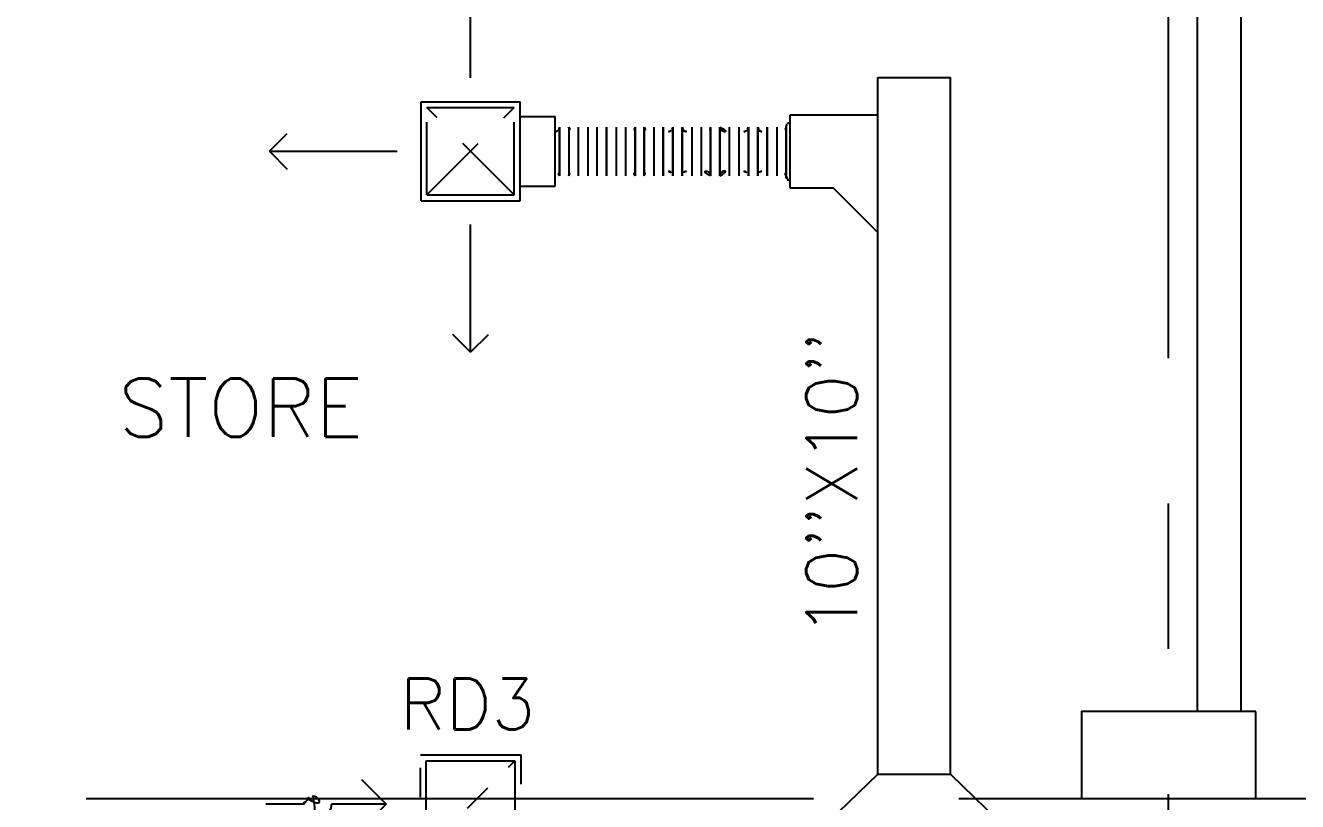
# Model space of a CAD drawing. Extents: x 417866230.2 to 417866327.8, y 43498045.5 to 43498135.4.
# Drawn here: x 417866275.086 to 417866279.46, y 43498090.712 to 43498093.382 of the extents above; entities that cross this region are included whole.
import ezdxf
from ezdxf.enums import TextEntityAlignment as Align

# ---------------------------------------------------------------- set-up
doc = ezdxf.new("R2010")
doc.units = 0
doc.header["$MEASUREMENT"] = 0
doc.linetypes.add('CENTERX2', pattern=[4, 2.5, -0.5, 0.5, -0.5])
doc.linetypes.add('HIDDEN', pattern=[0.375, 0.25, -0.125])
for name, color, linetype in [('AXES', 11, 'CENTERX2'), ('COL', 9, 'CONTINUOUS'), ('DUCT', 6, 'CONTINUOUS'), ('HAT', 12, 'CONTINUOUS'), ('M-AC-FLEX', 3, 'CONTINUOUS'), ('M-EGU.', 2, 'CONTINUOUS'), ('RM-NAME', 9, 'CONTINUOUS'), ('SCD', 2, 'CONTINUOUS'), ('WALL', 4, 'CONTINUOUS')]:
    doc.layers.add(name, color=color, linetype=linetype)
doc.styles.add('ROMANS', font='ROMANS.shx', dxfattribs={"width": 0.6})

# ---------------------------------------------------------------- blocks, each defined once
blk = doc.blocks.new('RM1')
at = {"layer": 'RM-NAME', "style": 'ROMANS'}
for tag, p in [('ROOMNAME1', (0, 323.8)), ('ROOMNAME2', (0, 0))]:
    blk.add_attdef(tag, text='', height=200, dxfattribs=at).set_placement(p, align=Align.MIDDLE)
blk = doc.blocks.new('15RCD')
at = {"layer": 'M-EGU.', "linetype": 'HIDDEN'}
for p, q in [((-215.5, -215.5), (-215.5, 215.5)), ((-215.5, 215.5), (215.5, 215.5)), ((-190.5, -190.5), (190.5, 190.5)), ((215.5, 215.5), (215.5, -215.5)), ((215.5, -215.5), (-215.5, -215.5))]:
    blk.add_line(p, q, dxfattribs=at)
at = {"layer": 'M-EGU.'}
for p, q in [((-190.5, -190.5), (-190.5, 190.5)), ((-190.5, 190.5), (190.5, 190.5)), ((190.5, 190.5), (190.5, -190.5)), ((-468.7, 110.1), (-362.7, 4)), ((-717.7, 4), (-880.4, 4)), ((-362.7, 4), (-598.2, 4)), ((-362.7, 4), (-468.7, -102)), ((190.5, -190.5), (-190.5, -190.5))]:
    blk.add_line(p, q, dxfattribs=at)
blk.add_lwpolyline([(-717.7, 4, -0.1324), (-701, 28.2, -0.15664), (-677.9, 37.7, -0.736612), (-658.9, -9.5, 0.774232), (-638, -55.2, 0.203349), (-606.4, -34.6, 0.193808), (-598.2, 4)], format="xyb", dxfattribs=at)

msp = doc.modelspace()

# ---------------------------------------------------------------- hatches: boundary and pattern name
at = {"layer": 'HAT'}
h = msp.add_hatch(dxfattribs=at)
h.set_pattern_fill('ANSI31', color=256, scale=300, style=0)
h.set_pattern_definition([(45, (0, 0), (-26.5165042945, 26.5165042945), [])])
h.paths.add_polyline_path([(417866279.0169, 43498090.7221), (417866279.0169, 43498091.0221), (417866278.7169, 43498091.0221), (417866278.7169, 43498090.7221)])
h.paths.add_polyline_path([(417866279.3169, 43498090.7221), (417866279.3169, 43498091.0221), (417866279.0169, 43498091.0221), (417866279.0169, 43498090.7221)])

# ---------------------------------------------------------------- linework, layer by layer
at = {"layer": 'AXES'}
for p, q in [((417866279.0169, 43498056.2378), (417866279.0169, 43498135.0505)), ((417866231.2954, 43498090.7221), (417866300.0369, 43498090.7221))]:
    msp.add_line(p, q, dxfattribs=at)
at = {"layer": 'COL'}
msp.add_lwpolyline([(417866279.3169, 43498091.0221), (417866278.7169, 43498091.0221), (417866278.7169, 43498090.7221), (417866279.3169, 43498090.7221)], close=True, dxfattribs=at)
at = {"layer": 'DUCT'}
for p, q in [((417866278.0167, 43498093.2029), (417866278.2667, 43498093.2029)), ((417866278.0167, 43498090.8067), (417866278.0167, 43498093.2029)), ((417866278.2667, 43498090.8067), (417866278.2667, 43498093.2029)), ((417866278.014, 43498093.0728), (417866277.714, 43498093.0728)), ((417866277.714, 43498093.0728), (417866277.714, 43498092.8228)), ((417866277.714, 43498092.8228), (417866277.864, 43498092.8228)), ((417866278.014, 43498092.6728), (417866277.864, 43498092.8228)), ((417866278.0167, 43498090.8067), (417866277.7857, 43498090.5828)), ((417866278.0167, 43498090.8067), (417866278.2667, 43498090.8067)), ((417866278.2667, 43498090.8067), (417866278.4977, 43498090.5828))]:
    msp.add_line(p, q, dxfattribs=at)
at = {"layer": 'M-AC-FLEX', "color": 11}
for p, q in [((417866276.9226, 43498093.0326), (417866276.9226, 43498092.8646)), ((417866276.9226, 43498093.0326), (417866276.9226, 43498092.8646)), ((417866276.9226, 43498092.8643), (417866276.9226, 43498093.0324)), ((417866276.9226, 43498092.8643), (417866276.9226, 43498093.0324)), ((417866276.9546, 43498093.0326), (417866276.9546, 43498092.8646)), ((417866276.9872, 43498093.0326), (417866276.9872, 43498092.8646)), ((417866276.9872, 43498093.0326), (417866276.9872, 43498092.8646)), ((417866277.0198, 43498093.0326), (417866277.0198, 43498092.8646)), ((417866277.0198, 43498093.0326), (417866277.0198, 43498092.8646)), ((417866277.0524, 43498092.8643), (417866277.0524, 43498093.0324)), ((417866277.0844, 43498093.0326), (417866277.0844, 43498092.8646)), ((417866277.0844, 43498093.0326), (417866277.0844, 43498092.8646)), ((417866277.0844, 43498092.8643), (417866277.0844, 43498093.0324)), ((417866277.0844, 43498092.8643), (417866277.0844, 43498093.0324)), ((417866277.117, 43498093.0326), (417866277.117, 43498092.8646)), ((417866277.117, 43498093.0326), (417866277.117, 43498092.8646)), ((417866277.1496, 43498093.0326), (417866277.1496, 43498092.8646)), ((417866277.1496, 43498093.0326), (417866277.1496, 43498092.8646)), ((417866277.1822, 43498093.0326), (417866277.1822, 43498092.8646)), ((417866277.1822, 43498093.0326), (417866277.1822, 43498092.8646)), ((417866277.1822, 43498092.8643), (417866277.1822, 43498093.0324)), ((417866277.1822, 43498092.8643), (417866277.1822, 43498093.0324)), ((417866277.2142, 43498093.0326), (417866277.2142, 43498092.8646)), ((417866277.2142, 43498093.0326), (417866277.2142, 43498092.8646)), ((417866277.2142, 43498092.8643), (417866277.2142, 43498093.0324)), ((417866277.2142, 43498092.8643), (417866277.2142, 43498093.0324)), ((417866277.2468, 43498093.0326), (417866277.2468, 43498092.8646)), ((417866277.2468, 43498093.0326), (417866277.2468, 43498092.8646)), ((417866277.2793, 43498093.0326), (417866277.2793, 43498092.8646)), ((417866277.2793, 43498093.0326), (417866277.2793, 43498092.8646)), ((417866277.2793, 43498093.0326), (417866277.2793, 43498092.8646)), ((417866277.2793, 43498092.8643), (417866277.2793, 43498093.0324)), ((417866277.3119, 43498093.0326), (417866277.3119, 43498092.8646)), ((417866277.3119, 43498093.0326), (417866277.3119, 43498092.8646)), ((417866277.3119, 43498092.8643), (417866277.3119, 43498093.0324)), ((417866277.344, 43498093.0326), (417866277.344, 43498092.8646)), ((417866277.344, 43498092.8643), (417866277.344, 43498093.0324)), ((417866277.3771, 43498093.0326), (417866277.3771, 43498092.8646)), ((417866277.4097, 43498093.0326), (417866277.4097, 43498092.8646)), ((417866277.4097, 43498093.0326), (417866277.4097, 43498092.8646)), ((417866277.4417, 43498093.0284), (417866277.4417, 43498092.8646)), ((417866277.4417, 43498092.8643), (417866277.4417, 43498093.0284)), ((417866277.4737, 43498093.0326), (417866277.4737, 43498092.8646)), ((417866277.4737, 43498092.8643), (417866277.4737, 43498093.0324)), ((417866277.5063, 43498093.0326), (417866277.5063, 43498092.8646)), ((417866277.5063, 43498093.0326), (417866277.5063, 43498092.8646)), ((417866277.5389, 43498093.0326), (417866277.5389, 43498092.8646)), ((417866277.5721, 43498093.0326), (417866277.5721, 43498092.8646)), ((417866277.5721, 43498092.8643), (417866277.5721, 43498093.0324)), ((417866277.6041, 43498093.0326), (417866277.6041, 43498092.8646)), ((417866277.6041, 43498093.0326), (417866277.6041, 43498092.8646)), ((417866277.6041, 43498092.8643), (417866277.6041, 43498093.0324)), ((417866277.6367, 43498093.0326), (417866277.6367, 43498092.8646)), ((417866277.6367, 43498093.0326), (417866277.6367, 43498092.8646)), ((417866277.6367, 43498093.0326), (417866277.6367, 43498092.8646)), ((417866277.6367, 43498092.8643), (417866277.6367, 43498093.0324)), ((417866277.6693, 43498093.0326), (417866277.6693, 43498092.8646)), ((417866277.6693, 43498093.0326), (417866277.6693, 43498092.8646)), ((417866277.7018, 43498093.0326), (417866277.7018, 43498092.8646)), ((417866277.7018, 43498093.0326), (417866277.7018, 43498092.8646)), ((417866277.7018, 43498092.8643), (417866277.7018, 43498093.0324)), ((417866277.7018, 43498092.8643), (417866277.7018, 43498093.0324))]:
    msp.add_line(p, q, dxfattribs=at)
at = {"layer": 'M-AC-FLEX'}
for points in [[(417866276.9072, 43498093.0164, 0.397838), (417866276.9226, 43498093.0326)], [(417866276.9226, 43498093.0326, -0.397837), (417866276.9072, 43498093.0164, -0.397837)], [(417866276.9226, 43498093.0326, -0.397837), (417866276.9072, 43498093.0164, -0.397837)], [(417866276.9546, 43498093.0321, -0.00451), (417866276.9546, 43498093.0324, 1.018005), (417866276.9226, 43498093.0324)], [(417866276.9226, 43498093.0321, 0.00451), (417866276.9226, 43498093.0324, -1.018005), (417866276.9546, 43498093.0324)], [(417866276.9546, 43498093.0326, 1), (417866276.9872, 43498093.0326, -1), (417866277.0198, 43498093.0326)], [(417866276.9546, 43498093.0326, 0.412332), (417866276.9708, 43498093.0163, 0.412332)], [(417866276.9872, 43498093.0326, -1), (417866276.9546, 43498093.0326)], [(417866276.9872, 43498093.0326, -1), (417866277.0198, 43498093.0326)], [(417866277.0524, 43498093.0326, -1), (417866277.0198, 43498093.0326, 1), (417866276.9872, 43498093.0326)], [(417866277.0198, 43498093.0326, 1), (417866276.9872, 43498093.0326)], [(417866277.0198, 43498093.0326, 1), (417866277.0524, 43498093.0326)], [(417866277.0844, 43498093.0321, -0.00451), (417866277.0844, 43498093.0324, 1.018005), (417866277.0524, 43498093.0324)], [(417866277.0524, 43498093.0321, 0.00451), (417866277.0524, 43498093.0324, -1.018005), (417866277.0844, 43498093.0324)], [(417866277.0844, 43498093.0326, 1), (417866277.117, 43498093.0326, -1), (417866277.1496, 43498093.0326)], [(417866277.117, 43498093.0326, -1), (417866277.0844, 43498093.0326)], [(417866277.1496, 43498093.0326, 1), (417866277.117, 43498093.0326)], [(417866277.117, 43498093.0326, -1), (417866277.1496, 43498093.0326)], [(417866277.1822, 43498093.0326, -1), (417866277.1496, 43498093.0326, 1), (417866277.117, 43498093.0326)], [(417866277.1496, 43498093.0326, 1), (417866277.1822, 43498093.0326)], [(417866277.1822, 43498093.0326, -0.412332), (417866277.166, 43498093.0163, -0.412332)], [(417866277.1822, 43498093.0321, 0.00451), (417866277.1822, 43498093.0324, -1.018005), (417866277.2142, 43498093.0324)], [(417866277.2142, 43498093.0321, -0.00451), (417866277.2142, 43498093.0324, 1.018005), (417866277.1822, 43498093.0324)], [(417866277.2142, 43498093.0326, 1), (417866277.2468, 43498093.0326, -1), (417866277.2793, 43498093.0326)], [(417866277.2468, 43498093.0326, -1), (417866277.2142, 43498093.0326)], [(417866277.2142, 43498093.0326, 0.412332), (417866277.2304, 43498093.0163, 0.412332)], [(417866277.2468, 43498093.0326, -1), (417866277.2793, 43498093.0326)], [(417866277.3119, 43498093.0326, -1), (417866277.2793, 43498093.0326, 1), (417866277.2468, 43498093.0326)], [(417866277.2793, 43498093.0326, 1), (417866277.2468, 43498093.0326)], [(417866277.2793, 43498093.0326, 1), (417866277.3119, 43498093.0326, -1), (417866277.3445, 43498093.0326)], [(417866277.2793, 43498093.0326, 1), (417866277.3119, 43498093.0326)], [(417866277.3119, 43498093.0326, -1), (417866277.2793, 43498093.0326)], [(417866277.2972, 43498093.0164, 0.385802), (417866277.3119, 43498093.0326, -1), (417866277.3445, 43498093.0326)], [(417866277.3119, 43498093.0326, -0.385802), (417866277.2972, 43498093.0164, -0.385802)], [(417866277.3445, 43498093.0326, 1), (417866277.3119, 43498093.0326)], [(417866277.3119, 43498093.0326, -1), (417866277.3445, 43498093.0326)], [(417866277.3592, 43498093.0164, -0.385802), (417866277.3445, 43498093.0326, 1), (417866277.3119, 43498093.0326)], [(417866277.3119, 43498093.0326, -1), (417866277.3445, 43498093.0326)], [(417866277.3771, 43498093.0326, -1), (417866277.3445, 43498093.0326, 1), (417866277.3119, 43498093.0326)], [(417866277.3445, 43498093.0326, 1), (417866277.3119, 43498093.0326)], [(417866277.3445, 43498093.0326, 1), (417866277.3771, 43498093.0326, -1), (417866277.4097, 43498093.0326)], [(417866277.3445, 43498093.0326, 0.385802), (417866277.3592, 43498093.0164, 0.385802)], [(417866277.3771, 43498093.0326, -1), (417866277.3445, 43498093.0326)], [(417866277.3445, 43498093.0326, 1), (417866277.3771, 43498093.0326)], [(417866277.4097, 43498093.0326, 1), (417866277.3771, 43498093.0326)], [(417866277.3771, 43498093.0326, -1), (417866277.4097, 43498093.0326)], [(417866277.4423, 43498093.0326, -1), (417866277.4097, 43498093.0326, 1), (417866277.3771, 43498093.0326)], [(417866277.4097, 43498093.0326, 1), (417866277.4423, 43498093.0326)], [(417866277.4423, 43498093.0326, -0.412332), (417866277.4261, 43498093.0163, -0.412332)], [(417866277.4743, 43498093.0321, -0.00451), (417866277.4743, 43498093.0324, 1.018005), (417866277.4423, 43498093.0324)], [(417866277.4423, 43498093.0321, 0.00451), (417866277.4423, 43498093.0324, -1.018005), (417866277.4743, 43498093.0324)], [(417866277.4743, 43498093.0326, 0.412332), (417866277.4905, 43498093.0163, 0.412332)], [(417866277.5069, 43498093.0326, -1), (417866277.4743, 43498093.0326)], [(417866277.4743, 43498093.0326, 0.780058), (417866277.505, 43498093.0249, 0.780058)], [(417866277.5063, 43498093.0326, -1), (417866277.5389, 43498093.0326)], [(417866277.5715, 43498093.0326, -1), (417866277.5389, 43498093.0326, 1), (417866277.5063, 43498093.0326)], [(417866277.5389, 43498093.0326, 1), (417866277.5063, 43498093.0326)], [(417866277.5389, 43498093.0326, 1), (417866277.5715, 43498093.0326, -1), (417866277.6041, 43498093.0326)], [(417866277.5389, 43498093.0326, 1), (417866277.5715, 43498093.0326)], [(417866277.5715, 43498093.0326, -1), (417866277.5389, 43498093.0326)], [(417866277.5568, 43498093.0164, 0.385802), (417866277.5715, 43498093.0326, -1), (417866277.6041, 43498093.0326)], [(417866277.5715, 43498093.0326, -0.385802), (417866277.5568, 43498093.0164, -0.385802)], [(417866277.5715, 43498093.0326, -1), (417866277.6041, 43498093.0326)], [(417866277.6367, 43498093.0326, -1), (417866277.6041, 43498093.0326, 1), (417866277.5715, 43498093.0326)], [(417866277.6041, 43498093.0326, 1), (417866277.5715, 43498093.0326)], [(417866277.6041, 43498093.0326, 1), (417866277.5715, 43498093.0326)], [(417866277.5715, 43498093.0326, -1), (417866277.6041, 43498093.0326)], [(417866277.6188, 43498093.0164, -0.385802), (417866277.6041, 43498093.0326, 1), (417866277.5715, 43498093.0326)], [(417866277.6041, 43498093.0326, 1), (417866277.6367, 43498093.0326, -1), (417866277.6693, 43498093.0326)], [(417866277.6367, 43498093.0326, -1), (417866277.6041, 43498093.0326)], [(417866277.6041, 43498093.0326, 1), (417866277.6367, 43498093.0326)], [(417866277.6041, 43498093.0326, 0.385802), (417866277.6188, 43498093.0164, 0.385802)], [(417866277.6693, 43498093.0326, 1), (417866277.6367, 43498093.0326)], [(417866277.6367, 43498093.0326, -1), (417866277.6693, 43498093.0326)], [(417866277.7018, 43498093.0326, -1), (417866277.6693, 43498093.0326, 1), (417866277.6367, 43498093.0326)], [(417866277.6693, 43498093.0326, 1), (417866277.7018, 43498093.0326)], [(417866277.7018, 43498093.0326, -0.412332), (417866277.6857, 43498093.0163, -0.412332)], [(417866277.714, 43498093.0482, 0.348922), (417866277.7018, 43498093.0324)], [(417866277.7018, 43498093.0321, 0.00451), (417866277.7018, 43498093.0324, -0.348922), (417866277.714, 43498093.0482, -0.348922)], [(417866276.9226, 43498092.8646, 0.412332), (417866276.9064, 43498092.8809, 0.412332)], [(417866276.9226, 43498092.8646, 0.397837), (417866276.9072, 43498092.8808, 0.397837)], [(417866276.9546, 43498092.8646, -0.412332), (417866276.9708, 43498092.8809, -0.412332)], [(417866276.9546, 43498092.8646, -1), (417866276.9872, 43498092.8646, 1), (417866277.0198, 43498092.8646)], [(417866277.0524, 43498092.8646, 1), (417866277.0198, 43498092.8646, -1), (417866276.9872, 43498092.8646)], [(417866277.0844, 43498092.8646, -1), (417866277.117, 43498092.8646, 1), (417866277.1496, 43498092.8646)], [(417866277.1822, 43498092.8646, 1), (417866277.1496, 43498092.8646, -1), (417866277.117, 43498092.8646)], [(417866277.1822, 43498092.8646, 0.412332), (417866277.166, 43498092.8809, 0.412332)], [(417866277.2142, 43498092.8646, -1), (417866277.2468, 43498092.8646, 1), (417866277.2793, 43498092.8646)], [(417866277.2142, 43498092.8646, -0.412332), (417866277.2304, 43498092.8809, -0.412332)], [(417866277.3119, 43498092.8646, 1), (417866277.2793, 43498092.8646, -1), (417866277.2468, 43498092.8646)], [(417866277.2793, 43498092.8646, -1), (417866277.3119, 43498092.8646, 1), (417866277.3445, 43498092.8646)], [(417866277.2972, 43498092.8808, -0.385802), (417866277.3119, 43498092.8646, 1), (417866277.3445, 43498092.8646)], [(417866277.3771, 43498092.8646, 1), (417866277.3445, 43498092.8646, -1), (417866277.3119, 43498092.8646)], [(417866277.3592, 43498092.8808, 0.385802), (417866277.3445, 43498092.8646, -1), (417866277.3119, 43498092.8646)], [(417866277.3445, 43498092.8646, -1), (417866277.3771, 43498092.8646, 1), (417866277.4097, 43498092.8646)], [(417866277.4423, 43498092.8646, 1), (417866277.4097, 43498092.8646, -1), (417866277.3771, 43498092.8646)], [(417866277.4417, 43498092.8646, 0.780058), (417866277.4111, 43498092.8723, 0.780058)], [(417866277.4417, 43498092.8646, 0.412332), (417866277.4255, 43498092.8809, 0.412332)], [(417866277.4423, 43498092.8646, 0.412332), (417866277.4261, 43498092.8809, 0.412332)], [(417866277.4737, 43498092.8646, -1), (417866277.5063, 43498092.8646, 1), (417866277.5389, 43498092.8646)], [(417866277.4737, 43498092.8646, -0.412332), (417866277.4899, 43498092.8809, -0.412332)], [(417866277.4743, 43498092.8646, -0.412332), (417866277.4905, 43498092.8809, -0.412332)], [(417866277.4743, 43498092.8646, -0.780058), (417866277.505, 43498092.8723, -0.780058)], [(417866277.5715, 43498092.8646, 1), (417866277.5389, 43498092.8646, -1), (417866277.5063, 43498092.8646)], [(417866277.5389, 43498092.8646, -1), (417866277.5715, 43498092.8646, 1), (417866277.6041, 43498092.8646)], [(417866277.5568, 43498092.8808, -0.385802), (417866277.5715, 43498092.8646, 1), (417866277.6041, 43498092.8646)], [(417866277.6367, 43498092.8646, 1), (417866277.6041, 43498092.8646, -1), (417866277.5715, 43498092.8646)], [(417866277.6188, 43498092.8808, 0.385802), (417866277.6041, 43498092.8646, -1), (417866277.5715, 43498092.8646)], [(417866277.6041, 43498092.8646, -1), (417866277.6367, 43498092.8646, 1), (417866277.6693, 43498092.8646)], [(417866277.7018, 43498092.8646, 1), (417866277.6693, 43498092.8646, -1), (417866277.6367, 43498092.8646)], [(417866277.7018, 43498092.8646, 0.412332), (417866277.6857, 43498092.8809, 0.412332)], [(417866276.9226, 43498092.8646, -0.00451), (417866276.9226, 43498092.8643, 0.008922), (417866276.9226, 43498092.8637)], [(417866276.9546, 43498092.8646, -0.999838), (417866276.9226, 43498092.864)], [(417866276.9226, 43498092.8646, 0.999838), (417866276.9546, 43498092.864)], [(417866276.9226, 43498092.8646, 0.999838), (417866276.9546, 43498092.864)], [(417866276.9546, 43498092.8646, -0.999838), (417866276.9226, 43498092.864)], [(417866276.9226, 43498092.864, -0.004461), (417866276.9226, 43498092.8643)], [(417866276.9226, 43498092.864, -0.004461), (417866276.9226, 43498092.8643)], [(417866276.9226, 43498092.8643, 0.008922), (417866276.9226, 43498092.8637)], [(417866276.9546, 43498092.8646, 0.00451), (417866276.9546, 43498092.8643, -0.008922), (417866276.9546, 43498092.8637)], [(417866276.9546, 43498092.864, 0.004461), (417866276.9546, 43498092.8643)], [(417866276.9546, 43498092.8643, -0.008922), (417866276.9546, 43498092.8637)], [(417866276.9546, 43498092.864, 0.004461), (417866276.9546, 43498092.8643)], [(417866277.0524, 43498092.8646, -0.00451), (417866277.0524, 43498092.8643, 0.008922), (417866277.0524, 43498092.8637)], [(417866277.0844, 43498092.8646, -0.999838), (417866277.0524, 43498092.864)], [(417866277.0524, 43498092.8646, 0.999838), (417866277.0844, 43498092.864)], [(417866277.0524, 43498092.8646, 0.999838), (417866277.0844, 43498092.864)], [(417866277.0844, 43498092.8646, -0.999838), (417866277.0524, 43498092.864)], [(417866277.0524, 43498092.864, -0.004461), (417866277.0524, 43498092.8643)], [(417866277.0524, 43498092.864, -0.004461), (417866277.0524, 43498092.8643)], [(417866277.0524, 43498092.8643, 0.008922), (417866277.0524, 43498092.8637)], [(417866277.0844, 43498092.8646, 0.00451), (417866277.0844, 43498092.8643, -0.008922), (417866277.0844, 43498092.8637)], [(417866277.0844, 43498092.864, 0.004461), (417866277.0844, 43498092.8643)], [(417866277.0844, 43498092.8643, -0.008922), (417866277.0844, 43498092.8637)], [(417866277.0844, 43498092.864, 0.004461), (417866277.0844, 43498092.8643)], [(417866277.1822, 43498092.8646, 0.999838), (417866277.2142, 43498092.864)], [(417866277.2142, 43498092.8646, -0.999838), (417866277.1822, 43498092.864)], [(417866277.1822, 43498092.8646, -0.00451), (417866277.1822, 43498092.8643, 0.008922), (417866277.1822, 43498092.8637)], [(417866277.2142, 43498092.8646, -0.999838), (417866277.1822, 43498092.864)], [(417866277.1822, 43498092.8646, 0.999838), (417866277.2142, 43498092.864)], [(417866277.1822, 43498092.864, -0.004461), (417866277.1822, 43498092.8643)], [(417866277.1822, 43498092.8643, 0.008922), (417866277.1822, 43498092.8637)], [(417866277.1822, 43498092.864, -0.004461), (417866277.1822, 43498092.8643)], [(417866277.2142, 43498092.8646, 0.00451), (417866277.2142, 43498092.8643, -0.008922), (417866277.2142, 43498092.8637)], [(417866277.2142, 43498092.864, 0.004461), (417866277.2142, 43498092.8643)], [(417866277.2142, 43498092.864, 0.004461), (417866277.2142, 43498092.8643)], [(417866277.2142, 43498092.8643, -0.008922), (417866277.2142, 43498092.8637)], [(417866277.2793, 43498092.8646, 0.00451), (417866277.2793, 43498092.8643, -0.008922), (417866277.2793, 43498092.8637)], [(417866277.2793, 43498092.864, 0.004461), (417866277.2793, 43498092.8643)], [(417866277.3119, 43498092.8646, -0.00451), (417866277.3119, 43498092.8643, 0.008922), (417866277.3119, 43498092.8637)], [(417866277.3119, 43498092.864, -0.004461), (417866277.3119, 43498092.8643)], [(417866277.3445, 43498092.8646, 0.00451), (417866277.3445, 43498092.8643, -0.008922), (417866277.3445, 43498092.8637)], [(417866277.3445, 43498092.864, 0.004461), (417866277.3445, 43498092.8643)], [(417866277.3771, 43498092.8646, -0.00451), (417866277.3771, 43498092.8643, 0.008922), (417866277.3771, 43498092.8637)], [(417866277.3771, 43498092.864, -0.004461), (417866277.3771, 43498092.8643)], [(417866277.4417, 43498092.8646, 0.999838), (417866277.4737, 43498092.864)], [(417866277.4737, 43498092.8646, -0.999838), (417866277.4417, 43498092.864)], [(417866277.4417, 43498092.8646, -0.00451), (417866277.4417, 43498092.8643, 0.008922), (417866277.4417, 43498092.8637)], [(417866277.4737, 43498092.8646, -0.999838), (417866277.4417, 43498092.864)], [(417866277.4417, 43498092.8646, 0.999838), (417866277.4737, 43498092.864)], [(417866277.4417, 43498092.864, -0.004461), (417866277.4417, 43498092.8643)], [(417866277.4417, 43498092.8643, 0.008922), (417866277.4417, 43498092.8637)], [(417866277.4417, 43498092.864, -0.004461), (417866277.4417, 43498092.8643)], [(417866277.4423, 43498092.8646, -0.00451), (417866277.4423, 43498092.8643, 0.008922), (417866277.4423, 43498092.8637)], [(417866277.4743, 43498092.8646, -0.999838), (417866277.4423, 43498092.864)], [(417866277.4423, 43498092.8646, 0.999838), (417866277.4743, 43498092.864)], [(417866277.4423, 43498092.8646, 0.999838), (417866277.4743, 43498092.864)], [(417866277.4743, 43498092.8646, -0.999838), (417866277.4423, 43498092.864)], [(417866277.4423, 43498092.864, -0.004461), (417866277.4423, 43498092.8643)], [(417866277.4423, 43498092.864, -0.004461), (417866277.4423, 43498092.8643)], [(417866277.4423, 43498092.8643, 0.008922), (417866277.4423, 43498092.8637)], [(417866277.4737, 43498092.8646, 0.00451), (417866277.4737, 43498092.8643, -0.008922), (417866277.4737, 43498092.8637)], [(417866277.4737, 43498092.864, 0.004461), (417866277.4737, 43498092.8643)], [(417866277.4737, 43498092.864, 0.004461), (417866277.4737, 43498092.8643)], [(417866277.4737, 43498092.8643, -0.008922), (417866277.4737, 43498092.8637)], [(417866277.4743, 43498092.8646, 0.00451), (417866277.4743, 43498092.8643, -0.008922), (417866277.4743, 43498092.8637)], [(417866277.4743, 43498092.864, 0.004461), (417866277.4743, 43498092.8643)], [(417866277.4743, 43498092.8643, -0.008922), (417866277.4743, 43498092.8637)], [(417866277.4743, 43498092.864, 0.004461), (417866277.4743, 43498092.8643)], [(417866277.5389, 43498092.8646, 0.00451), (417866277.5389, 43498092.8643, -0.008922), (417866277.5389, 43498092.8637)], [(417866277.5389, 43498092.864, 0.004461), (417866277.5389, 43498092.8643)], [(417866277.5715, 43498092.8646, -0.00451), (417866277.5715, 43498092.8643, 0.008922), (417866277.5715, 43498092.8637)], [(417866277.5715, 43498092.864, -0.004461), (417866277.5715, 43498092.8643)], [(417866277.6041, 43498092.8646, 0.00451), (417866277.6041, 43498092.8643, -0.008922), (417866277.6041, 43498092.8637)], [(417866277.6041, 43498092.864, 0.004461), (417866277.6041, 43498092.8643)], [(417866277.6367, 43498092.8646, -0.00451), (417866277.6367, 43498092.8643, 0.008922), (417866277.6367, 43498092.8637)], [(417866277.6367, 43498092.864, -0.004461), (417866277.6367, 43498092.8643)], [(417866277.7018, 43498092.8646, -0.00451), (417866277.7018, 43498092.8643, 0.008922), (417866277.7018, 43498092.8637)], [(417866277.7018, 43498092.8646, 0.348887), (417866277.714, 43498092.8487, 0.348887)], [(417866277.7018, 43498092.8646, 0.348887), (417866277.714, 43498092.8487, 0.348887)], [(417866277.7018, 43498092.864, -0.004461), (417866277.7018, 43498092.8643)], [(417866277.7018, 43498092.864, -0.004461), (417866277.7018, 43498092.8643)], [(417866277.7018, 43498092.8643, 0.008922), (417866277.7018, 43498092.8637)], [(417866277.714, 43498092.8487, -0.338912), (417866277.7018, 43498092.864)], [(417866277.714, 43498092.8487, -0.338912), (417866277.7018, 43498092.864)]]:
    msp.add_lwpolyline(points, format="xyb", dxfattribs=at)
at = {"layer": 'M-EGU.'}
for p, q in [((417866276.6168, 43498093.2015), (417866276.6168, 43498093.6403)), ((417866276.4464, 43498092.7787), (417866276.4464, 43498093.1195)), ((417866276.4464, 43498093.1195), (417866276.7872, 43498093.1195)), ((417866276.7872, 43498092.7787), (417866276.7872, 43498093.1195)), ((417866276.7872, 43498093.0691), (417866276.9072, 43498093.0691)), ((417866276.9072, 43498092.8291), (417866276.9072, 43498093.0691)), ((417866275.9256, 43498092.9491), (417866275.9867, 43498093.0102)), ((417866275.9256, 43498092.9491), (417866276.3644, 43498092.9491)), ((417866275.9256, 43498092.9491), (417866275.9867, 43498092.888)), ((417866276.7872, 43498092.8291), (417866276.9072, 43498092.8291)), ((417866276.4464, 43498092.7787), (417866276.7872, 43498092.7787)), ((417866276.6168, 43498092.2579), (417866276.6168, 43498092.6967)), ((417866276.6168, 43498092.2579), (417866276.5557, 43498092.319)), ((417866276.6168, 43498092.2579), (417866276.6779, 43498092.319))]:
    msp.add_line(p, q, dxfattribs=at)
at = {"layer": 'M-EGU.', "linetype": 'HIDDEN'}
for p, q in [((417866276.4664, 43498092.7987), (417866276.4664, 43498093.0995)), ((417866276.4664, 43498093.0995), (417866276.7672, 43498093.0995)), ((417866276.7672, 43498092.7987), (417866276.4664, 43498093.0995)), ((417866276.4664, 43498092.7987), (417866276.7672, 43498093.0995)), ((417866276.7672, 43498092.7987), (417866276.7672, 43498093.0995)), ((417866276.4664, 43498092.7987), (417866276.7672, 43498092.7987))]:
    msp.add_line(p, q, dxfattribs=at)
at = {"layer": 'WALL'}
for p, q in [((417866279.1169, 43498091.0221), (417866279.1169, 43498094.0185)), ((417866279.2669, 43498091.0221), (417866279.2669, 43498094.0185))]:
    msp.add_line(p, q, dxfattribs=at)

# ---------------------------------------------------------------- block references
at = {"layer": 'HAT'}
ref = msp.add_blockref('RM1', (417866275.8262, 43498092.0671), dxfattribs=dict(at, xscale=0.001000000047497451, yscale=0.0009999999892897904, zscale=0.001))
ref.add_attrib('ROOMNAME2', 'STORE', dxfattribs={"layer": 'RM-NAME', "height": 0.2, "style": 'ROMANS'}).set_placement((417866275.8262, 43498092.0671), align=Align.MIDDLE)
at = {"layer": 'M-EGU.', "xscale": 0.000800000011920929, "yscale": 0.0007999999970197678, "zscale": 0.0008}
msp.add_blockref('15RCD', (417866276.6168, 43498090.7001), dxfattribs=at)

# ---------------------------------------------------------------- texts
at = {"layer": 'SCD', "style": 'ROMANS'}
msp.add_text("10''X10''", height=0.175, rotation=90, dxfattribs=at).set_placement((417866277.946, 43498091.2807))
msp.add_text('RD3', height=0.175, dxfattribs=at).set_placement((417866276.3739, 43498090.9603))

doc.saveas('drawing.dxf')
